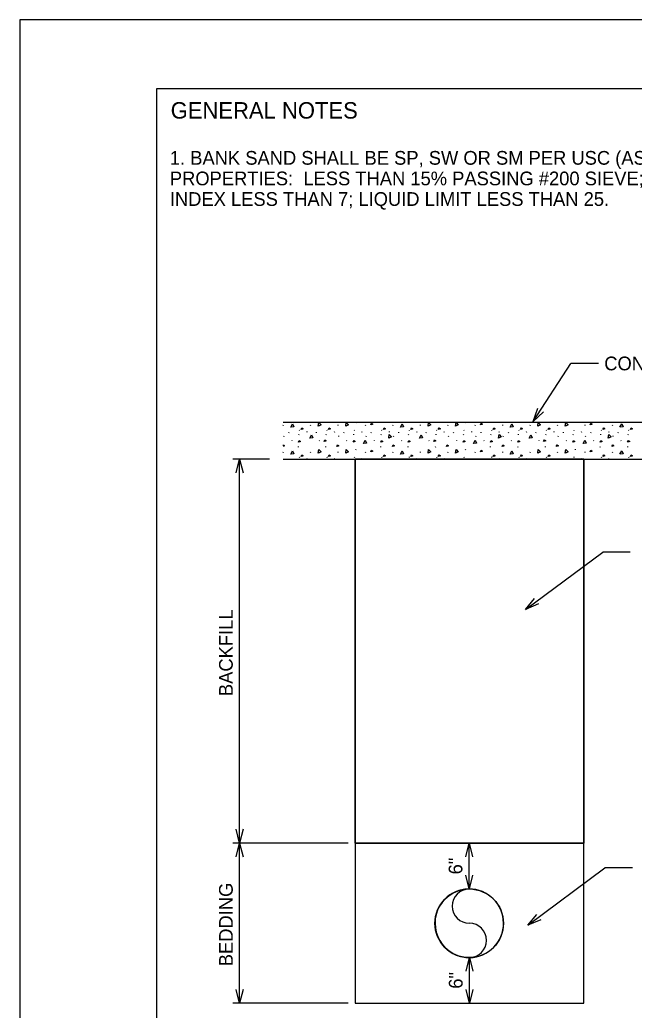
# Model space of a CAD drawing. Extents: x 2082577.3 to 2082585.8, y 13331283.9 to 13331294.9.
# Drawn here: x 2082577.35 to 2082581.83, y 13331287.65 to 13331294.86 of the extents above; entities that cross this region are included whole.
import ezdxf

# ---------------------------------------------------------------- set-up
doc = ezdxf.new("R2010")
doc.units = 0
for name, color, linetype in [('Detail', 7, 'Continuous'), ('Detail Label', 7, 'Continuous'), ('Level 60', 7, 'Continuous'), ('Non-Print', 7, 'Continuous'), ('Sheet Title Block', 7, 'Continuous')]:
    doc.layers.add(name, color=color, linetype=linetype)

msp = doc.modelspace()

# ---------------------------------------------------------------- linework, layer by layer
at = {"layer": 'Detail'}
for p, q in [((2082579.2676, 13331291.932), (2082581.9842, 13331291.932)), ((2082579.2676, 13331291.662), (2082581.9842, 13331291.662)), ((2082581.4592, 13331291.662), (2082579.7926, 13331291.662)), ((2082579.7926, 13331291.662), (2082579.7926, 13331288.8654)), ((2082581.4592, 13331288.8654), (2082581.4592, 13331291.662)), ((2082581.4592, 13331288.8654), (2082579.7926, 13331288.8654)), ((2082579.7926, 13331288.8654), (2082581.4592, 13331288.8654))]:
    msp.add_line(p, q, dxfattribs=at)
for points in [[(2082579.7926, 13331291.662), (2082581.4592, 13331291.662), (2082581.4592, 13331288.8654), (2082579.7926, 13331288.8654)], [(2082581.4592, 13331288.8654), (2082579.7926, 13331288.8654), (2082579.7926, 13331287.6973), (2082581.4592, 13331287.6973)]]:
    msp.add_lwpolyline(points, close=True, dxfattribs=at)
msp.add_lwpolyline([(2082579.7926, 13331288.8654), (2082579.7926, 13331287.6973), (2082580.6259, 13331287.6973), (2082581.4592, 13331287.6973), (2082581.4592, 13331288.8654)], dxfattribs=at)
msp.add_circle((2082580.6242, 13331288.2806), 0.25, dxfattribs=at)
for start, end in [(90.31535, 270.18803), (270.57712, 90.31535)]:
    msp.add_arc((2082580.6242, 13331288.2806), 0.25, start, end, dxfattribs=at)
for centre, major_axis, start_param, end_param in [((2082580.6251, 13331288.2806), (0.0002, 0.25), 0.004231, 3.145824), ((2082580.6251, 13331288.4056), (0.0001, 0.125), 0.007512, 3.142566), ((2082580.6251, 13331288.1556), (0.0001, 0.125), 3.149104, 6.284113), ((2082580.6251, 13331288.1556), (0.0001, 0.125), 3.149104, 3.156082)]:
    msp.add_ellipse(centre, major_axis=major_axis, ratio=0.999953, start_param=start_param, end_param=end_param, dxfattribs=at)
at = {"layer": 'Detail Label'}
for p, q in [((2082581.0901, 13331291.9374), (2082581.3657, 13331292.3603)), ((2082581.5657, 13331292.3603), (2082581.3657, 13331292.3603)), ((2082579.1676, 13331291.662), (2082578.9001, 13331291.662)), ((2082578.9501, 13331288.8654), (2082578.9501, 13331291.662)), ((2082581.034, 13331290.5681), (2082581.5975, 13331290.986)), ((2082581.7975, 13331290.986), (2082581.5975, 13331290.986)), ((2082579.7426, 13331288.8654), (2082578.9001, 13331288.8654)), ((2082578.9501, 13331287.6973), (2082578.9501, 13331288.8654)), ((2082580.6242, 13331288.5306), (2082580.6242, 13331288.864)), ((2082581.0506, 13331288.2657), (2082581.6141, 13331288.6836)), ((2082581.8141, 13331288.6836), (2082581.6141, 13331288.6836)), ((2082580.6259, 13331287.6973), (2082580.6259, 13331288.0306)), ((2082579.7426, 13331287.6973), (2082578.9001, 13331287.6973))]:
    msp.add_line(p, q, dxfattribs=at)
for points in [[(2082581.1656, 13331292.0075), (2082581.0901, 13331291.9374), (2082581.1237, 13331292.0348)], [(2082578.9251, 13331291.562), (2082578.9501, 13331291.662), (2082578.9751, 13331291.562)], [(2082581.1292, 13331290.6076), (2082581.034, 13331290.5681), (2082581.0994, 13331290.6477)], [(2082578.9751, 13331288.9654), (2082578.9501, 13331288.8654), (2082578.9251, 13331288.9654)], [(2082578.9251, 13331288.7654), (2082578.9501, 13331288.8654), (2082578.9751, 13331288.7654)], [(2082580.5992, 13331288.764), (2082580.6242, 13331288.864), (2082580.6492, 13331288.764)], [(2082580.6492, 13331288.6306), (2082580.6242, 13331288.5306), (2082580.5992, 13331288.6306)], [(2082581.1458, 13331288.3052), (2082581.0506, 13331288.2657), (2082581.116, 13331288.3453)], [(2082580.6009, 13331287.9306), (2082580.6259, 13331288.0306), (2082580.6509, 13331287.9306)], [(2082578.9751, 13331287.7973), (2082578.9501, 13331287.6973), (2082578.9251, 13331287.7973)], [(2082580.6509, 13331287.7973), (2082580.6259, 13331287.6973), (2082580.6009, 13331287.7973)]]:
    msp.add_lwpolyline(points, dxfattribs=at)
at = {"layer": 'Level 60'}
for p, q in [((2082579.2677, 13331291.908), (2082579.2695, 13331291.9122)), ((2082579.4677, 13331291.908), (2082579.4695, 13331291.9122)), ((2082579.6679, 13331291.908), (2082579.6698, 13331291.9122)), ((2082579.7976, 13331291.927), (2082579.7995, 13331291.9311)), ((2082579.8679, 13331291.908), (2082579.8698, 13331291.9122)), ((2082580.0679, 13331291.908), (2082580.0698, 13331291.9122)), ((2082580.2679, 13331291.908), (2082580.2698, 13331291.9122)), ((2082580.4681, 13331291.908), (2082580.47, 13331291.9122)), ((2082580.5979, 13331291.927), (2082580.5997, 13331291.9311)), ((2082580.6681, 13331291.908), (2082580.67, 13331291.9122)), ((2082580.8681, 13331291.908), (2082580.87, 13331291.9122)), ((2082581.0681, 13331291.908), (2082581.07, 13331291.9122)), ((2082581.2684, 13331291.908), (2082581.2702, 13331291.9122)), ((2082581.3981, 13331291.927), (2082581.3999, 13331291.9311)), ((2082581.4684, 13331291.908), (2082581.4702, 13331291.9122)), ((2082581.6684, 13331291.908), (2082581.6702, 13331291.9122)), ((2082579.2723, 13331291.8291), (2082579.2742, 13331291.8332)), ((2082579.3098, 13331291.8544), (2082579.3116, 13331291.8585)), ((2082579.3819, 13331291.8397), (2082579.3838, 13331291.8439)), ((2082579.3854, 13331291.8752), (2082579.3873, 13331291.8724)), ((2082579.4394, 13331291.8634), (2082579.4412, 13331291.8606)), ((2082579.5098, 13331291.8544), (2082579.5116, 13331291.8585)), ((2082579.5819, 13331291.8397), (2082579.5838, 13331291.8439)), ((2082579.5854, 13331291.8752), (2082579.5873, 13331291.8724)), ((2082579.6396, 13331291.8634), (2082579.6415, 13331291.8606)), ((2082579.6725, 13331291.8291), (2082579.6744, 13331291.8332)), ((2082579.71, 13331291.8544), (2082579.7119, 13331291.8585)), ((2082579.7821, 13331291.8397), (2082579.784, 13331291.8439)), ((2082579.7857, 13331291.8752), (2082579.7875, 13331291.8724)), ((2082579.8396, 13331291.8634), (2082579.8415, 13331291.8606)), ((2082579.8725, 13331291.8291), (2082579.8744, 13331291.8332)), ((2082579.91, 13331291.8544), (2082579.9119, 13331291.8585)), ((2082579.9821, 13331291.8397), (2082579.984, 13331291.8439)), ((2082579.9857, 13331291.8752), (2082579.9875, 13331291.8724)), ((2082580.0396, 13331291.8634), (2082580.0415, 13331291.8606)), ((2082580.0725, 13331291.8291), (2082580.0744, 13331291.8332)), ((2082580.11, 13331291.8544), (2082580.1119, 13331291.8585)), ((2082580.1821, 13331291.8397), (2082580.184, 13331291.8439)), ((2082580.1857, 13331291.8752), (2082580.1875, 13331291.8724)), ((2082580.2396, 13331291.8634), (2082580.2415, 13331291.8606)), ((2082580.31, 13331291.8544), (2082580.3119, 13331291.8585)), ((2082580.3821, 13331291.8397), (2082580.384, 13331291.8439)), ((2082580.3857, 13331291.8752), (2082580.3875, 13331291.8724)), ((2082580.4399, 13331291.8634), (2082580.4417, 13331291.8606)), ((2082580.4728, 13331291.8291), (2082580.4746, 13331291.8332)), ((2082580.5102, 13331291.8544), (2082580.5121, 13331291.8585)), ((2082580.5824, 13331291.8397), (2082580.5842, 13331291.8439)), ((2082580.5859, 13331291.8752), (2082580.5877, 13331291.8724)), ((2082580.6399, 13331291.8634), (2082580.6417, 13331291.8606)), ((2082580.6728, 13331291.8291), (2082580.6746, 13331291.8332)), ((2082580.7102, 13331291.8544), (2082580.7121, 13331291.8585)), ((2082580.7824, 13331291.8397), (2082580.7842, 13331291.8439)), ((2082580.7859, 13331291.8752), (2082580.7877, 13331291.8724)), ((2082580.8399, 13331291.8634), (2082580.8417, 13331291.8606)), ((2082580.8728, 13331291.8291), (2082580.8746, 13331291.8332)), ((2082580.9102, 13331291.8544), (2082580.9121, 13331291.8585)), ((2082580.9824, 13331291.8397), (2082580.9842, 13331291.8439)), ((2082580.9859, 13331291.8752), (2082580.9877, 13331291.8724)), ((2082581.0399, 13331291.8634), (2082581.0417, 13331291.8606)), ((2082581.1102, 13331291.8544), (2082581.1121, 13331291.8585)), ((2082581.1824, 13331291.8397), (2082581.1842, 13331291.8439)), ((2082581.1859, 13331291.8752), (2082581.1877, 13331291.8724)), ((2082581.2401, 13331291.8634), (2082581.2419, 13331291.8606)), ((2082581.273, 13331291.8291), (2082581.2749, 13331291.8332)), ((2082581.3105, 13331291.8544), (2082581.3123, 13331291.8585)), ((2082581.3826, 13331291.8397), (2082581.3845, 13331291.8439)), ((2082581.3861, 13331291.8752), (2082581.388, 13331291.8724)), ((2082581.4401, 13331291.8634), (2082581.4419, 13331291.8606)), ((2082581.473, 13331291.8291), (2082581.4749, 13331291.8332)), ((2082581.5105, 13331291.8544), (2082581.5123, 13331291.8585)), ((2082581.5826, 13331291.8397), (2082581.5845, 13331291.8439)), ((2082581.5861, 13331291.8752), (2082581.588, 13331291.8724)), ((2082581.6401, 13331291.8634), (2082581.6419, 13331291.8606)), ((2082581.673, 13331291.8291), (2082581.6749, 13331291.8332)), ((2082581.7105, 13331291.8544), (2082581.7123, 13331291.8585)), ((2082581.7826, 13331291.8397), (2082581.7845, 13331291.8439)), ((2082581.7861, 13331291.8752), (2082581.788, 13331291.8724)), ((2082579.3301, 13331291.7995), (2082579.332, 13331291.7967)), ((2082579.3769, 13331291.7551), (2082579.3773, 13331291.7509)), ((2082579.5301, 13331291.7995), (2082579.532, 13331291.7967)), ((2082579.5769, 13331291.7551), (2082579.5773, 13331291.7509)), ((2082579.7304, 13331291.7995), (2082579.7322, 13331291.7967)), ((2082579.9304, 13331291.7995), (2082579.9322, 13331291.7967)), ((2082579.9771, 13331291.7551), (2082579.9776, 13331291.7509)), ((2082580.1304, 13331291.7995), (2082580.1322, 13331291.7967)), ((2082580.1771, 13331291.7551), (2082580.1776, 13331291.7509)), ((2082580.3304, 13331291.7995), (2082580.3322, 13331291.7967)), ((2082580.3771, 13331291.7551), (2082580.3776, 13331291.7509)), ((2082580.5306, 13331291.7995), (2082580.5324, 13331291.7967)), ((2082580.7306, 13331291.7995), (2082580.7324, 13331291.7967)), ((2082580.7773, 13331291.7551), (2082580.7778, 13331291.7509)), ((2082580.9306, 13331291.7995), (2082580.9324, 13331291.7967)), ((2082580.9773, 13331291.7551), (2082580.9778, 13331291.7509)), ((2082581.1306, 13331291.7995), (2082581.1324, 13331291.7967)), ((2082581.1773, 13331291.7551), (2082581.1778, 13331291.7509)), ((2082581.3308, 13331291.7995), (2082581.3327, 13331291.7967)), ((2082581.5308, 13331291.7995), (2082581.5327, 13331291.7967)), ((2082581.5776, 13331291.7551), (2082581.578, 13331291.7509)), ((2082581.7308, 13331291.7995), (2082581.7327, 13331291.7967)), ((2082581.7776, 13331291.7551), (2082581.778, 13331291.7509)), ((2082579.2677, 13331291.7116), (2082579.2695, 13331291.7158)), ((2082579.3854, 13331291.6788), (2082579.3873, 13331291.676)), ((2082579.4677, 13331291.7116), (2082579.4695, 13331291.7158)), ((2082579.5854, 13331291.6788), (2082579.5873, 13331291.676)), ((2082579.6679, 13331291.7116), (2082579.6698, 13331291.7158)), ((2082579.7857, 13331291.6788), (2082579.7875, 13331291.676)), ((2082579.7976, 13331291.7306), (2082579.7995, 13331291.7347)), ((2082579.8679, 13331291.7116), (2082579.8698, 13331291.7158)), ((2082579.9857, 13331291.6788), (2082579.9875, 13331291.676)), ((2082580.0679, 13331291.7116), (2082580.0698, 13331291.7158)), ((2082580.1857, 13331291.6788), (2082580.1875, 13331291.676)), ((2082580.2679, 13331291.7116), (2082580.2698, 13331291.7158)), ((2082580.3857, 13331291.6788), (2082580.3875, 13331291.676)), ((2082580.4681, 13331291.7116), (2082580.47, 13331291.7158)), ((2082580.5859, 13331291.6788), (2082580.5877, 13331291.676)), ((2082580.5979, 13331291.7306), (2082580.5997, 13331291.7347)), ((2082580.6681, 13331291.7116), (2082580.67, 13331291.7158)), ((2082580.7859, 13331291.6788), (2082580.7877, 13331291.676)), ((2082580.8681, 13331291.7116), (2082580.87, 13331291.7158)), ((2082580.9859, 13331291.6788), (2082580.9877, 13331291.676)), ((2082581.0681, 13331291.7116), (2082581.07, 13331291.7158)), ((2082581.1859, 13331291.6788), (2082581.1877, 13331291.676)), ((2082581.2684, 13331291.7116), (2082581.2702, 13331291.7158)), ((2082581.3861, 13331291.6788), (2082581.388, 13331291.676)), ((2082581.3981, 13331291.7306), (2082581.3999, 13331291.7347)), ((2082581.4684, 13331291.7116), (2082581.4702, 13331291.7158)), ((2082581.5861, 13331291.6788), (2082581.588, 13331291.676)), ((2082581.6684, 13331291.7116), (2082581.6702, 13331291.7158)), ((2082581.7861, 13331291.6788), (2082581.788, 13331291.676)), ((2082579.3116, 13331291.662), (2082579.3116, 13331291.6621)), ((2082579.4394, 13331291.667), (2082579.4412, 13331291.6642)), ((2082579.5116, 13331291.662), (2082579.5116, 13331291.6621)), ((2082579.6396, 13331291.667), (2082579.6415, 13331291.6642)), ((2082579.7118, 13331291.662), (2082579.7119, 13331291.6621)), ((2082579.8396, 13331291.667), (2082579.8415, 13331291.6642)), ((2082579.9118, 13331291.662), (2082579.9119, 13331291.6621)), ((2082580.0396, 13331291.667), (2082580.0415, 13331291.6642)), ((2082580.1118, 13331291.662), (2082580.1119, 13331291.6621)), ((2082580.2396, 13331291.667), (2082580.2415, 13331291.6642)), ((2082580.3118, 13331291.662), (2082580.3119, 13331291.6621)), ((2082580.4399, 13331291.667), (2082580.4417, 13331291.6642)), ((2082580.5121, 13331291.662), (2082580.5121, 13331291.6621)), ((2082580.6399, 13331291.667), (2082580.6417, 13331291.6642)), ((2082580.7121, 13331291.662), (2082580.7121, 13331291.6621)), ((2082580.8399, 13331291.667), (2082580.8417, 13331291.6642)), ((2082580.9121, 13331291.662), (2082580.9121, 13331291.6621)), ((2082581.0399, 13331291.667), (2082581.0417, 13331291.6642)), ((2082581.1121, 13331291.662), (2082581.1121, 13331291.6621)), ((2082581.2401, 13331291.667), (2082581.2419, 13331291.6642)), ((2082581.3123, 13331291.662), (2082581.3123, 13331291.6621)), ((2082581.4401, 13331291.667), (2082581.4419, 13331291.6642)), ((2082581.5123, 13331291.662), (2082581.5123, 13331291.6621)), ((2082581.6401, 13331291.667), (2082581.6419, 13331291.6642)), ((2082581.7123, 13331291.662), (2082581.7123, 13331291.6621))]:
    msp.add_line(p, q, dxfattribs=at)
for points in [[(2082579.3226, 13331291.8966), (2082579.3351, 13331291.9202), (2082579.3448, 13331291.8985), (2082579.3231, 13331291.8966)], [(2082579.5239, 13331291.9032), (2082579.5276, 13331291.9297), (2082579.5442, 13331291.9126), (2082579.5244, 13331291.9034)], [(2082579.7242, 13331291.9032), (2082579.7278, 13331291.9297), (2082579.7444, 13331291.9126), (2082579.7246, 13331291.9034)], [(2082579.906, 13331291.9137), (2082579.9116, 13331291.9253), (2082579.9208, 13331291.9183), (2082579.906, 13331291.9137)], [(2082580.1229, 13331291.8966), (2082580.1354, 13331291.9202), (2082580.1451, 13331291.8985), (2082580.1233, 13331291.8966)], [(2082580.3242, 13331291.9032), (2082580.3278, 13331291.9297), (2082580.3444, 13331291.9126), (2082580.3246, 13331291.9034)], [(2082580.5244, 13331291.9032), (2082580.5281, 13331291.9297), (2082580.5446, 13331291.9126), (2082580.5249, 13331291.9034)], [(2082580.7063, 13331291.9137), (2082580.7118, 13331291.9253), (2082580.7211, 13331291.9183), (2082580.7063, 13331291.9137)], [(2082580.9231, 13331291.8966), (2082580.9356, 13331291.9202), (2082580.9453, 13331291.8985), (2082580.9236, 13331291.8966)], [(2082581.1244, 13331291.9032), (2082581.1281, 13331291.9297), (2082581.1446, 13331291.9126), (2082581.1249, 13331291.9034)], [(2082581.3247, 13331291.9032), (2082581.3283, 13331291.9297), (2082581.3449, 13331291.9126), (2082581.3251, 13331291.9034)], [(2082581.5065, 13331291.9137), (2082581.512, 13331291.9253), (2082581.5213, 13331291.9183), (2082581.5065, 13331291.9137)], [(2082581.7233, 13331291.8966), (2082581.7358, 13331291.9202), (2082581.7455, 13331291.8985), (2082581.7238, 13331291.8966)], [(2082579.3983, 13331291.8784), (2082579.4038, 13331291.89), (2082579.4131, 13331291.883), (2082579.3983, 13331291.8784)], [(2082579.461, 13331291.8166), (2082579.4734, 13331291.8402), (2082579.4832, 13331291.8184), (2082579.4614, 13331291.8166)], [(2082579.5985, 13331291.8784), (2082579.6041, 13331291.89), (2082579.6133, 13331291.883), (2082579.5985, 13331291.8784)], [(2082579.9985, 13331291.8784), (2082580.0041, 13331291.89), (2082580.0133, 13331291.883), (2082579.9985, 13331291.8784)], [(2082580.0378, 13331291.8162), (2082580.0415, 13331291.8426), (2082580.0581, 13331291.8255), (2082580.0383, 13331291.8163)], [(2082580.1985, 13331291.8784), (2082580.2041, 13331291.89), (2082580.2133, 13331291.883), (2082580.1985, 13331291.8784)], [(2082580.2612, 13331291.8166), (2082580.2737, 13331291.8402), (2082580.2834, 13331291.8184), (2082580.2617, 13331291.8166)], [(2082580.3988, 13331291.8784), (2082580.4043, 13331291.89), (2082580.4136, 13331291.883), (2082580.3988, 13331291.8784)], [(2082580.7988, 13331291.8784), (2082580.8043, 13331291.89), (2082580.8136, 13331291.883), (2082580.7988, 13331291.8784)], [(2082580.8381, 13331291.8162), (2082580.8418, 13331291.8426), (2082580.8583, 13331291.8255), (2082580.8385, 13331291.8163)], [(2082580.9988, 13331291.8784), (2082581.0043, 13331291.89), (2082581.0136, 13331291.883), (2082580.9988, 13331291.8784)], [(2082581.0614, 13331291.8166), (2082581.0739, 13331291.8402), (2082581.0836, 13331291.8184), (2082581.0619, 13331291.8166)], [(2082581.199, 13331291.8784), (2082581.2046, 13331291.89), (2082581.2138, 13331291.883), (2082581.199, 13331291.8784)], [(2082581.599, 13331291.8784), (2082581.6046, 13331291.89), (2082581.6138, 13331291.883), (2082581.599, 13331291.8784)], [(2082581.6383, 13331291.8162), (2082581.642, 13331291.8426), (2082581.6586, 13331291.8255), (2082581.6388, 13331291.8163)], [(2082581.799, 13331291.8784), (2082581.8046, 13331291.89), (2082581.8138, 13331291.883), (2082581.799, 13331291.8784)], [(2082579.2676, 13331291.7622), (2082579.2693, 13331291.766), (2082579.2786, 13331291.759), (2082579.2676, 13331291.7556)], [(2082579.3787, 13331291.7875), (2082579.3842, 13331291.799), (2082579.3935, 13331291.7921), (2082579.3787, 13331291.7875)], [(2082579.5663, 13331291.791), (2082579.5719, 13331291.8025), (2082579.5811, 13331291.7956), (2082579.5663, 13331291.791)], [(2082579.6588, 13331291.7544), (2082579.6643, 13331291.766), (2082579.6735, 13331291.759), (2082579.6588, 13331291.7544)], [(2082579.7789, 13331291.7875), (2082579.7845, 13331291.799), (2082579.7937, 13331291.7921), (2082579.7789, 13331291.7875)], [(2082579.8541, 13331291.7778), (2082579.8666, 13331291.8014), (2082579.8763, 13331291.7796), (2082579.8546, 13331291.7778)], [(2082579.9789, 13331291.7875), (2082579.9845, 13331291.799), (2082579.9937, 13331291.7921), (2082579.9789, 13331291.7875)], [(2082580.064, 13331291.7544), (2082580.0696, 13331291.766), (2082580.0788, 13331291.759), (2082580.064, 13331291.7544)], [(2082580.1789, 13331291.7875), (2082580.1845, 13331291.799), (2082580.1937, 13331291.7921), (2082580.1789, 13331291.7875)], [(2082580.3666, 13331291.791), (2082580.3721, 13331291.8025), (2082580.3814, 13331291.7956), (2082580.3666, 13331291.791)], [(2082580.459, 13331291.7544), (2082580.4645, 13331291.766), (2082580.4738, 13331291.759), (2082580.459, 13331291.7544)], [(2082580.5792, 13331291.7875), (2082580.5847, 13331291.799), (2082580.5939, 13331291.7921), (2082580.5792, 13331291.7875)], [(2082580.6544, 13331291.7778), (2082580.6669, 13331291.8014), (2082580.6766, 13331291.7796), (2082580.6548, 13331291.7778)], [(2082580.7792, 13331291.7875), (2082580.7847, 13331291.799), (2082580.7939, 13331291.7921), (2082580.7792, 13331291.7875)], [(2082580.8643, 13331291.7544), (2082580.8698, 13331291.766), (2082580.8791, 13331291.759), (2082580.8643, 13331291.7544)], [(2082580.9792, 13331291.7875), (2082580.9847, 13331291.799), (2082580.9939, 13331291.7921), (2082580.9792, 13331291.7875)], [(2082581.1668, 13331291.791), (2082581.1724, 13331291.8025), (2082581.1816, 13331291.7956), (2082581.1668, 13331291.791)], [(2082581.2592, 13331291.7544), (2082581.2648, 13331291.766), (2082581.274, 13331291.759), (2082581.2592, 13331291.7544)], [(2082581.3794, 13331291.7875), (2082581.3849, 13331291.799), (2082581.3942, 13331291.7921), (2082581.3794, 13331291.7875)], [(2082581.4546, 13331291.7778), (2082581.4671, 13331291.8014), (2082581.4768, 13331291.7796), (2082581.4551, 13331291.7778)], [(2082581.5794, 13331291.7875), (2082581.5849, 13331291.799), (2082581.5942, 13331291.7921), (2082581.5794, 13331291.7875)], [(2082581.6645, 13331291.7544), (2082581.6701, 13331291.766), (2082581.6793, 13331291.759), (2082581.6645, 13331291.7544)], [(2082581.7794, 13331291.7875), (2082581.7849, 13331291.799), (2082581.7942, 13331291.7921), (2082581.7794, 13331291.7875)], [(2082579.3226, 13331291.7002), (2082579.3351, 13331291.7238), (2082579.3448, 13331291.702), (2082579.3231, 13331291.7002)], [(2082579.3983, 13331291.682), (2082579.4038, 13331291.6936), (2082579.4131, 13331291.6866), (2082579.3983, 13331291.682)], [(2082579.5239, 13331291.7068), (2082579.5276, 13331291.7332), (2082579.5442, 13331291.7161), (2082579.5244, 13331291.707)], [(2082579.5985, 13331291.682), (2082579.6041, 13331291.6936), (2082579.6133, 13331291.6866), (2082579.5985, 13331291.682)], [(2082579.7242, 13331291.7068), (2082579.7278, 13331291.7332), (2082579.7444, 13331291.7161), (2082579.7246, 13331291.707)], [(2082579.906, 13331291.7173), (2082579.9116, 13331291.7288), (2082579.9208, 13331291.7219), (2082579.906, 13331291.7173)], [(2082579.9985, 13331291.682), (2082580.0041, 13331291.6936), (2082580.0133, 13331291.6866), (2082579.9985, 13331291.682)], [(2082580.1229, 13331291.7002), (2082580.1354, 13331291.7238), (2082580.1451, 13331291.702), (2082580.1233, 13331291.7002)], [(2082580.1985, 13331291.682), (2082580.2041, 13331291.6936), (2082580.2133, 13331291.6866), (2082580.1985, 13331291.682)], [(2082580.3242, 13331291.7068), (2082580.3278, 13331291.7332), (2082580.3444, 13331291.7161), (2082580.3246, 13331291.707)], [(2082580.3988, 13331291.682), (2082580.4043, 13331291.6936), (2082580.4136, 13331291.6866), (2082580.3988, 13331291.682)], [(2082580.5244, 13331291.7068), (2082580.5281, 13331291.7332), (2082580.5446, 13331291.7161), (2082580.5249, 13331291.707)], [(2082580.7063, 13331291.7173), (2082580.7118, 13331291.7288), (2082580.7211, 13331291.7219), (2082580.7063, 13331291.7173)], [(2082580.7988, 13331291.682), (2082580.8043, 13331291.6936), (2082580.8136, 13331291.6866), (2082580.7988, 13331291.682)], [(2082580.9231, 13331291.7002), (2082580.9356, 13331291.7238), (2082580.9453, 13331291.702), (2082580.9236, 13331291.7002)], [(2082580.9988, 13331291.682), (2082581.0043, 13331291.6936), (2082581.0136, 13331291.6866), (2082580.9988, 13331291.682)], [(2082581.1244, 13331291.7068), (2082581.1281, 13331291.7332), (2082581.1446, 13331291.7161), (2082581.1249, 13331291.707)], [(2082581.199, 13331291.682), (2082581.2046, 13331291.6936), (2082581.2138, 13331291.6866), (2082581.199, 13331291.682)], [(2082581.3247, 13331291.7068), (2082581.3283, 13331291.7332), (2082581.3449, 13331291.7161), (2082581.3251, 13331291.707)], [(2082581.5065, 13331291.7173), (2082581.512, 13331291.7288), (2082581.5213, 13331291.7219), (2082581.5065, 13331291.7173)], [(2082581.599, 13331291.682), (2082581.6046, 13331291.6936), (2082581.6138, 13331291.6866), (2082581.599, 13331291.682)], [(2082581.7233, 13331291.7002), (2082581.7358, 13331291.7238), (2082581.7455, 13331291.702), (2082581.7238, 13331291.7002)], [(2082581.799, 13331291.682), (2082581.8046, 13331291.6936), (2082581.8138, 13331291.6866), (2082581.799, 13331291.682)]]:
    msp.add_lwpolyline(points, dxfattribs=at)
at = {"layer": 'Non-Print'}
msp.add_lwpolyline([(2082577.3474, 13331283.8645), (2082585.8474, 13331283.8645), (2082585.8474, 13331294.8645), (2082577.3474, 13331294.8645)], close=True, dxfattribs=at)
at = {"layer": 'Sheet Title Block'}
msp.add_lwpolyline([(2082578.3474, 13331294.3645), (2082585.3474, 13331294.3645), (2082585.3474, 13331285.8645), (2082578.3474, 13331285.8645)], close=True, dxfattribs=at)

# ---------------------------------------------------------------- texts
at = {"layer": 'Detail Label'}
for s, height, p in [('GENERAL NOTES', 0.12, (2082578.4474, 13331294.1445)), ('CONCRETE PAVEMENT', 0.1, (2082581.6087, 13331292.3102))]:
    msp.add_text(s, height=height, dxfattribs=at).set_placement(p)
for s, rotation, p in [('1. BANK SAND SHALL BE SP, SW OR SM PER USC (ASTM D2487 AND SHALL HAVE THE FOLLOWING ', 359.99972, (2082578.4414, 13331293.8085)), ('PROPERTIES:  LESS THAN 15% PASSING #200 SIEVE; LESS THAN 2% CLAY LUMPS; PLASTICITY ', 359.99972, (2082578.4414, 13331293.6585)), ('INDEX LESS THAN 7; LIQUID LIMIT LESS THAN 25.', 359.99972, (2082578.4414, 13331293.5085)), ('BACKFILL', 90, (2082578.9001, 13331289.9362)), ('6"', 90, (2082580.5742, 13331288.6369)), ('BEDDING', 90, (2082578.9001, 13331287.9674)), ('6"', 90, (2082580.5759, 13331287.8036))]:
    msp.add_text(s, height=0.1, rotation=rotation, dxfattribs=at).set_placement(p)

doc.saveas('drawing.dxf')
